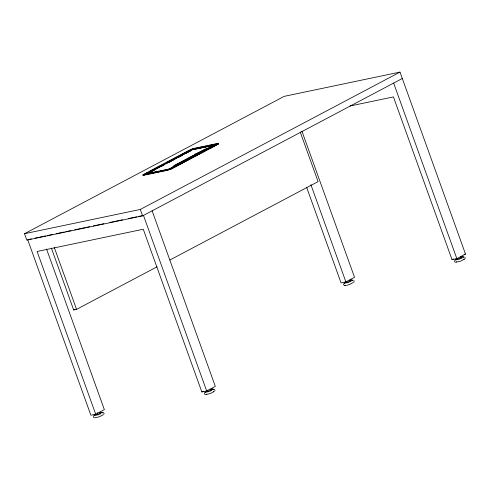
<?xml version="1.0" encoding="UTF-8"?>
<svg xmlns="http://www.w3.org/2000/svg" width="490" height="490" viewBox="0 0 490 490"><rect width="100%" height="100%" fill="white"/><g stroke="black" fill="none" stroke-linecap="round" stroke-linejoin="round"><path stroke-width="0.73" d="M103.917 414.252L103.996 413.186L103.47 412.537M354.092 281.928L353.958 280.488M146.951 174.079L147.049 173.785L146.896 174.171M169.075 169.313L173.772 166.502L173.662 165.994L174.452 165.363L204.244 149.603L209.818 147.435L214.608 144.924L215.055 145.205L195.436 149.132M173.73 166.171L204.306 149.787L208.275 148.207M464.839 258.959L465.194 258.248L464.924 257.238M206.731 390.512L207.074 390.156M192.337 149.615L192.294 149.897M95.011 414.528L94.552 414.895L98.325 414.075L101.718 412.28L100.536 412.317M94.625 415.03L93.749 415.722L98.551 414.687M101.994 413.095L102.863 412.402L102.11 412.427M103.267 414.73L99.323 416.812L94.938 417.762M205.978 391.277L205.518 391.639L209.291 390.824L212.691 389.029L210.571 389.342M205.592 391.773L204.716 392.472L209.518 391.43M345.187 282.203L344.727 282.565L348.5 281.75L351.9 279.955L350.711 279.992M344.801 282.699L343.925 283.398L348.727 282.356M206.437 394.089L205.904 394.511L210.29 393.562L214.234 391.479L213.548 391.498M212.96 389.844L213.83 389.152L212.329 389.195M352.169 280.77L353.045 280.078L352.561 280.09M353.443 282.405L349.499 284.488L346.491 285.394M456.607 258.585L455.694 259.314L459.467 258.5L462.866 256.705L460.747 257.017M455.767 259.449L454.898 260.141L459.694 259.106M456.613 261.764L456.086 262.187L460.465 261.237L464.41 259.155L463.724 259.173M463.136 257.519L464.012 256.821L462.505 256.87M402.296 78.504L142.602 215.863L26.809 240.131L24.5 233.718L284.2 96.352L399.993 72.091L465.5 254.053L456.845 258.628L452.019 259.639L393.433 96.91L350.08 105.993M143.319 174.532L190.083 149.793A3.381 0.478 -19.8 0 1 194.236 148.347L217.352 143.503A3.632 0.515 -19.8 0 1 218.038 143.938L171.353 168.909A3.632 0.515 -19.8 0 1 167.059 170.385L143.938 175.23A3.381 0.478 -19.8 0 1 143.405 174.765L143.319 174.532A3.381 0.478 -19.8 0 0 143.852 174.997L143.938 175.23M143.423 174.82L146.743 173.001M150.099 171.286L156.096 168.052M157.431 167.347L163.446 164.162M166.802 162.453L172.799 159.219M174.134 158.509L189.495 150.387M146.412 173.919L192.509 149.542L212.648 145.322M149.052 172.725L164.389 164.609M165.724 163.905L173.73 159.673M175.065 158.968L190.402 150.853M152.151 171.286L155.483 169.522M161.486 166.349L164.156 164.934M168.823 162.466L174.826 159.293M178.164 157.529L182.298 155.385M185.496 153.646L191.498 150.473M173.791 166.392L192.974 156.243M168.781 169.197L215.545 144.458L192.423 149.303L145.659 174.042L168.866 169.43M171.721 167.819L173.57 166.631M172.204 167.666L173.54 166.955M175.549 165.896L183.56 161.657M184.901 160.953L190.91 157.768M192.245 157.063L200.263 152.825M201.598 152.114L207.613 148.936M214.295 145.401L215.631 144.697L214.136 145.009M143.852 174.997L166.974 170.153A3.632 0.515 -19.8 0 0 171.273 168.67L218.038 143.938M218.142 144.225L171.378 168.964L163.286 170.661M24.5 233.718L140.293 209.451L399.993 72.091M51.413 248.161L73.665 309.974L75.019 309.257M73.665 309.974L76.562 309.368L157.07 266.787M169.926 259.988L318.084 181.619L300.229 132.031M31.409 238.887L27.673 239.671L90.877 415.22L95.697 414.209L104.358 409.628L46.55 249.061M306.599 187.204L341.052 282.889L345.879 281.879L354.533 277.303L301.907 131.136M95.697 414.209L37.111 251.474L143.258 229.234L201.843 391.963L203.172 391.259M452.019 259.639L453.348 258.934M201.843 391.963L206.67 390.953L215.324 386.377L152.121 210.829M349.517 282.019L351.091 281.34M460.484 258.769L462.058 258.089M99.341 414.344L100.916 413.67M210.308 391.094L211.882 390.414M195.651 153.799L207.154 149.45M210.59 148.17L212.844 147.306M97.731 412.88L97.21 413.046M193.703 148.733A3.381 0.478 -19.8 0 1 194.316 148.58L201.776 147.018M203.27 146.706L206.253 146.081M207.742 145.769L216.69 143.895M192.448 149.664L215.196 144.844M192.478 149.756L193.954 149.444M198.04 148.77L199.522 148.458M192.496 156.5L196.172 155.728M146.363 174.207L150.044 173.436M150.963 173.178L159.17 171.463M160.34 171.273L161.81 170.967M35.145 238.103L38.134 237.479M39.629 237.166L45.601 235.911M47.095 235.598L52.326 234.502M56.062 233.724L64.282 232.003M65.776 231.684L71.001 230.594M74.737 229.81L85.199 227.617M86.693 227.305L89.676 226.68M93.412 225.896L103.874 223.703M109.852 222.454L122.549 219.79M128.527 218.54L136.741 216.813M138.235 216.5L143.466 215.404L206.67 390.953M464.122 254.341L465.5 254.053M345.119 285.437L345.805 285.419M344.556 285.541L345.456 285.584M460.367 256.938L461.421 257.207M349.401 280.188L350.454 280.458M210.192 389.262L211.245 389.532M99.225 412.519L100.279 412.788M455.516 262.291L454.855 261.936L454.475 260.827M344.55 285.541L343.57 284.727L343.508 284.078M205.341 394.615L204.679 394.26L204.299 393.151M94.368 417.866L93.713 417.517L93.333 416.402M214.442 389.287L215.018 390.573M393.642 83.079L456.845 258.628M310.881 184.675L345.879 281.879M217.352 143.503L217.438 143.742A3.632 0.515 -19.8 0 1 218.124 144.17M146.976 173.821L146.816 174.109M140.293 209.451L142.602 215.863M54.31 247.554L76.562 309.368M168.964 169.583L169.105 168.989L146.908 173.644L146.773 174.232M190.8 149.744A3.381 0.478 -19.8 0 1 191.51 149.456M192.258 149.181A3.381 0.478 -19.8 0 1 193.005 148.936"/></g></svg>
